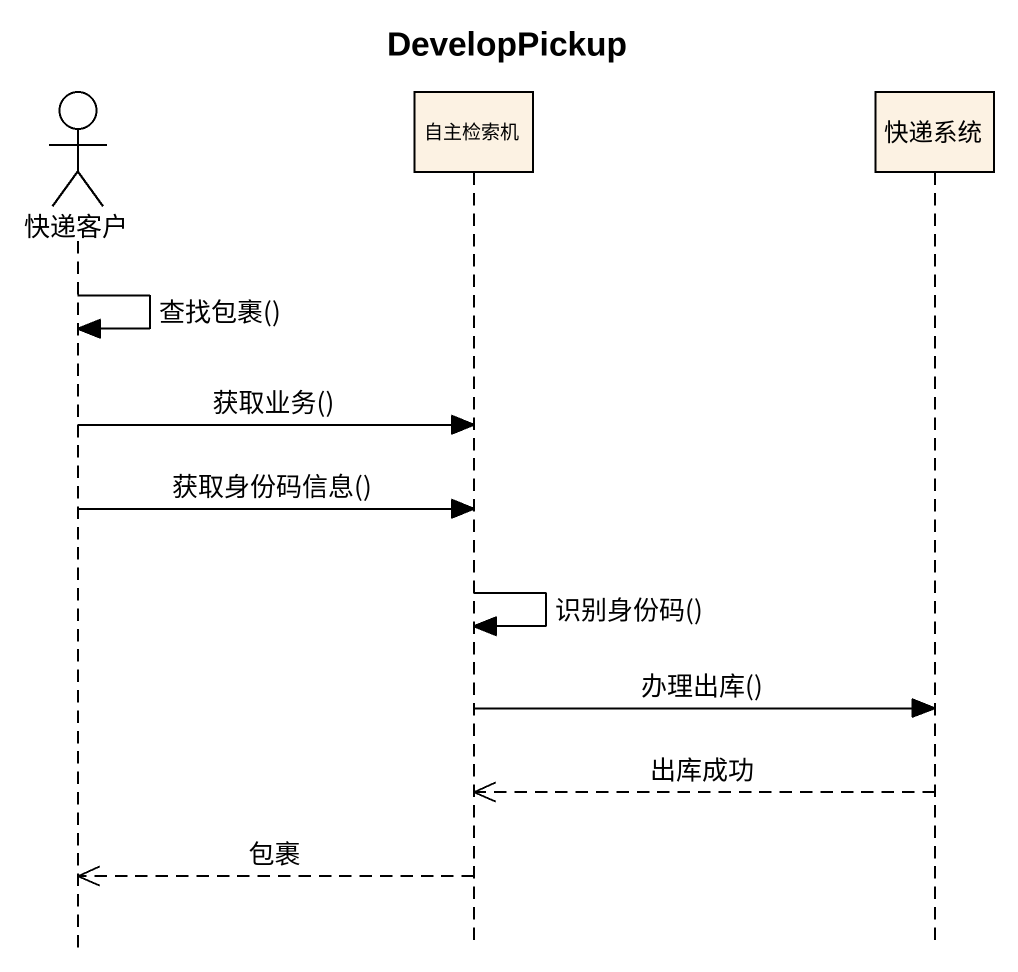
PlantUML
@startuml
title DevelopPickup
hide footbox
actor 快递客户
participant 自主检索机
participant 快递系统

快递客户 -> 快递客户 : 查找包裹()
快递客户 -> 自主检索机 : 获取业务()
快递客户 -> 自主检索机 : 获取身份码信息()
自主检索机 -> 自主检索机 : 识别身份码()
自主检索机 -> 快递系统 : 办理出库()
快递系统 -->> 自主检索机 : 出库成功
自主检索机 -->> 快递客户 : 包裹
@enduml
